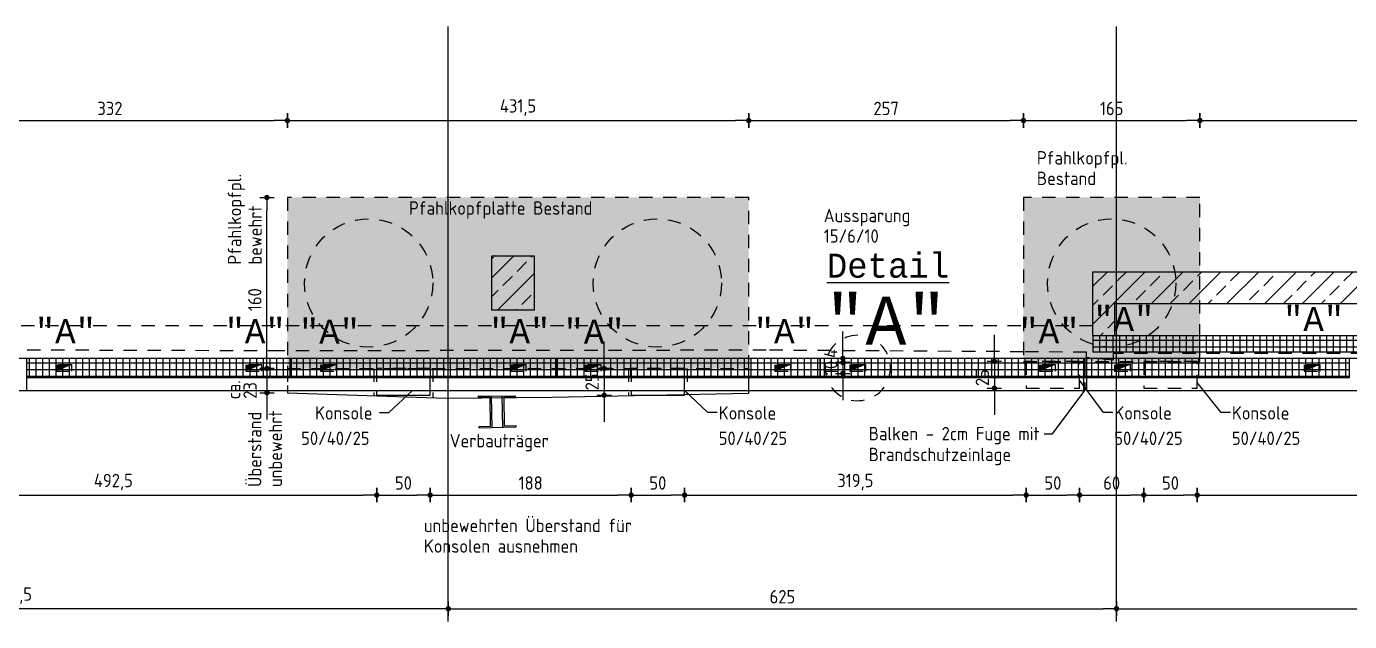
# Model space of a CAD drawing. Extents: x -17 to 300, y 24 to 138.
# Drawn here: x 249.75 to 262.12, y 116.78 to 122.34 of the extents above; entities that cross this region are included whole.
import ezdxf
from ezdxf.enums import TextEntityAlignment as Align

# ---------------------------------------------------------------- set-up
doc = ezdxf.new("R2010")
doc.units = 0
doc.header["$LTSCALE"] = 0.5
doc.header["$MEASUREMENT"] = 0
doc.header["$PDMODE"] = 2
for name, pattern in [('AUSGEZOGEN', [1000.01, 1000, 0.01]), ('DASHED2', [0.375, 0.25, -0.125]), ('HIDDEN', [0.375, 0.25, -0.125]), ('VERDECKT', [0.375, 0.25, -0.125])]:
    doc.linetypes.add(name, pattern=pattern)
doc.layers.get('Defpoints').update_dxf_attribs({"linetype": 'CONTINUOUS'})
for name, color, linetype in [('ACHSEN', 7, 'CONTINUOUS'), ('BETON', 7, 'CONTINUOUS'), ('DD', 7, 'CONTINUOUS'), ('DETAIL', 7, 'CONTINUOUS'), ('MASSE', 7, 'CONTINUOUS'), ('OBJEKT', 7, 'CONTINUOUS'), ('STAHL', 7, 'CONTINUOUS'), ('TEXT', 7, 'CONTINUOUS')]:
    doc.layers.add(name, color=color, linetype=linetype)
doc.styles.add('mono', font='monos.ttf')
doc.styles.add('TXT', font='isocp.shx')
doc.dimstyles.new('DOT_I', dxfattribs={"dimscale": 0.5, "dimtxt": 0.25, "dimasz": 0.25, "dimexe": 0.1, "dimexo": 0.3, "dimgap": 0.1, "dimtad": 1, "dimdec": 3, "dimzin": 3, "dimtxsty": 'TXT', "dimblk": 'DOT', "dimblk1": 'DOT', "dimblk2": 'DOT', "dimsah": 1, "dimcen": 0.1, "dimse1": 1, "dimse2": 1, "dimazin": 0, "dimtfac": 1, "dimtdec": 4, "dimtix": 1, "dimtmove": 2, "dimatfit": 3, "dimldrblk": 'DOT', "dimfxl": 0, "dimtvp": 1, "dimtolj": 1, "dimtzin": 0, "dimarcsym": 0})
pattern_1 = [(90, (0.27363, 68.44647), (-0.0625, 0), []), (180, (0.27363, 68.44647), (-7e-18, -0.0625), [])]

# ---------------------------------------------------------------- blocks, each defined once
blk = doc.blocks.new('DOT')
at = {"layer": 'MASSE', "color": 7, "linetype": 'Continuous'}
for p, q in [((0, 0), (-1, 0)), ((0, 0.54), (0, -0.54))]:
    blk.add_line(p, q, dxfattribs=at)
at = {"layer": 'MASSE', "color": 7, "linetype": 'Continuous', "const_width": 0.2}
blk.add_lwpolyline([(-0.1, 0, 1), (0.1, 0, 1)], format="xyb", close=True, dxfattribs=at)
blk = doc.blocks.new('*D121')
at = {"layer": 'Defpoints', "color": 0, "linetype": 'AUSGEZOGEN', "transparency": 16777216}
for p in [(248.866, 121.464), (252.186, 121.464), (252.186, 121.464)]:
    blk.add_point(p, dxfattribs=at)
at = {"layer": 'MASSE', "color": 0, "linetype": 'AUSGEZOGEN', "lineweight": -2, "transparency": 16777216}
blk.add_line((248.991, 121.464), (252.061, 121.464), dxfattribs=at)
at = {"layer": 'MASSE', "color": 0, "linetype": 'AUSGEZOGEN', "lineweight": -2, "transparency": 16777216, "xscale": 0.125, "yscale": 0.125, "zscale": 0.125, "rotation": 180}
blk.add_blockref('DOT', (248.866, 121.464), dxfattribs=at)
at = {"layer": 'MASSE', "color": 0, "linetype": 'AUSGEZOGEN', "lineweight": -2, "transparency": 16777216, "xscale": 0.125, "yscale": 0.125, "zscale": 0.125}
blk.add_blockref('DOT', (252.186, 121.464), dxfattribs=at)
at = {"layer": 'MASSE', "color": 0, "linetype": 'AUSGEZOGEN', "transparency": 16777216, "insert": (250.526, 121.577), "char_height": 0.125, "attachment_point": 5, "style": 'TXT'}
blk.add_mtext('\\A1;332', dxfattribs=at)
blk = doc.blocks.new('*D122')
at = {"layer": 'Defpoints', "color": 0, "linetype": 'AUSGEZOGEN', "transparency": 16777216}
for p in [(252.186, 121.464), (256.501, 121.464), (256.501, 121.464)]:
    blk.add_point(p, dxfattribs=at)
at = {"layer": 'MASSE', "color": 0, "linetype": 'AUSGEZOGEN', "lineweight": -2, "transparency": 16777216}
blk.add_line((252.311, 121.464), (256.376, 121.464), dxfattribs=at)
at = {"layer": 'MASSE', "color": 0, "linetype": 'AUSGEZOGEN', "lineweight": -2, "transparency": 16777216, "xscale": 0.125, "yscale": 0.125, "zscale": 0.125, "rotation": 180}
blk.add_blockref('DOT', (252.186, 121.464), dxfattribs=at)
at = {"layer": 'MASSE', "color": 0, "linetype": 'AUSGEZOGEN', "lineweight": -2, "transparency": 16777216, "xscale": 0.125, "yscale": 0.125, "zscale": 0.125}
blk.add_blockref('DOT', (256.501, 121.464), dxfattribs=at)
at = {"layer": 'MASSE', "color": 0, "linetype": 'AUSGEZOGEN', "transparency": 16777216, "insert": (254.343, 121.586), "char_height": 0.125, "attachment_point": 5, "style": 'TXT'}
blk.add_mtext('\\A1;431,5', dxfattribs=at)
blk = doc.blocks.new('*D123')
at = {"layer": 'Defpoints', "color": 0, "linetype": 'AUSGEZOGEN', "transparency": 16777216}
for p in [(256.501, 121.464), (259.071, 121.464), (259.071, 121.464)]:
    blk.add_point(p, dxfattribs=at)
at = {"layer": 'MASSE', "color": 0, "linetype": 'AUSGEZOGEN', "lineweight": -2, "transparency": 16777216}
blk.add_line((256.626, 121.464), (258.946, 121.464), dxfattribs=at)
at = {"layer": 'MASSE', "color": 0, "linetype": 'AUSGEZOGEN', "lineweight": -2, "transparency": 16777216, "xscale": 0.125, "yscale": 0.125, "zscale": 0.125, "rotation": 180}
blk.add_blockref('DOT', (256.501, 121.464), dxfattribs=at)
at = {"layer": 'MASSE', "color": 0, "linetype": 'AUSGEZOGEN', "lineweight": -2, "transparency": 16777216, "xscale": 0.125, "yscale": 0.125, "zscale": 0.125}
blk.add_blockref('DOT', (259.071, 121.464), dxfattribs=at)
at = {"layer": 'MASSE', "color": 0, "linetype": 'AUSGEZOGEN', "transparency": 16777216, "insert": (257.786, 121.577), "char_height": 0.125, "attachment_point": 5, "style": 'TXT'}
blk.add_mtext('\\A1;257', dxfattribs=at)
blk = doc.blocks.new('*D124')
at = {"layer": 'Defpoints', "color": 0, "linetype": 'AUSGEZOGEN', "transparency": 16777216}
for p in [(259.071, 121.464), (260.721, 121.464), (260.721, 121.464)]:
    blk.add_point(p, dxfattribs=at)
at = {"layer": 'MASSE', "color": 0, "linetype": 'AUSGEZOGEN', "lineweight": -2, "transparency": 16777216}
blk.add_line((259.196, 121.464), (260.596, 121.464), dxfattribs=at)
at = {"layer": 'MASSE', "color": 0, "linetype": 'AUSGEZOGEN', "lineweight": -2, "transparency": 16777216, "xscale": 0.125, "yscale": 0.125, "zscale": 0.125, "rotation": 180}
blk.add_blockref('DOT', (259.071, 121.464), dxfattribs=at)
at = {"layer": 'MASSE', "color": 0, "linetype": 'AUSGEZOGEN', "lineweight": -2, "transparency": 16777216, "xscale": 0.125, "yscale": 0.125, "zscale": 0.125}
blk.add_blockref('DOT', (260.721, 121.464), dxfattribs=at)
at = {"layer": 'MASSE', "color": 0, "linetype": 'AUSGEZOGEN', "transparency": 16777216, "insert": (259.896, 121.577), "char_height": 0.125, "attachment_point": 5, "style": 'TXT'}
blk.add_mtext('\\A1;165', dxfattribs=at)
blk = doc.blocks.new('*D125')
at = {"layer": 'Defpoints', "color": 0, "linetype": 'AUSGEZOGEN', "transparency": 16777216}
for p in [(260.721, 121.464), (267.596, 121.464), (267.596, 121.464)]:
    blk.add_point(p, dxfattribs=at)
at = {"layer": 'MASSE', "color": 0, "linetype": 'AUSGEZOGEN', "lineweight": -2, "transparency": 16777216}
blk.add_line((260.846, 121.464), (267.471, 121.464), dxfattribs=at)
at = {"layer": 'MASSE', "color": 0, "linetype": 'AUSGEZOGEN', "lineweight": -2, "transparency": 16777216, "xscale": 0.125, "yscale": 0.125, "zscale": 0.125, "rotation": 180}
blk.add_blockref('DOT', (260.721, 121.464), dxfattribs=at)
at = {"layer": 'MASSE', "color": 0, "linetype": 'AUSGEZOGEN', "lineweight": -2, "transparency": 16777216, "xscale": 0.125, "yscale": 0.125, "zscale": 0.125}
blk.add_blockref('DOT', (267.596, 121.464), dxfattribs=at)
at = {"layer": 'MASSE', "color": 0, "linetype": 'AUSGEZOGEN', "transparency": 16777216, "insert": (264.158, 121.586), "char_height": 0.125, "attachment_point": 5, "style": 'TXT'}
blk.add_mtext('\\A1;687,5', dxfattribs=at)
blk = doc.blocks.new('*D129')
at = {"layer": 'Defpoints', "color": 0, "linetype": 'AUSGEZOGEN', "transparency": 16777216}
for p in [(248.096, 117.96), (253.021, 117.96), (253.021, 117.96)]:
    blk.add_point(p, dxfattribs=at)
at = {"layer": 'MASSE', "color": 0, "linetype": 'AUSGEZOGEN', "lineweight": -2, "transparency": 16777216}
blk.add_line((248.221, 117.96), (252.896, 117.96), dxfattribs=at)
at = {"layer": 'MASSE', "color": 0, "linetype": 'AUSGEZOGEN', "lineweight": -2, "transparency": 16777216, "xscale": 0.125, "yscale": 0.125, "zscale": 0.125, "rotation": 180}
blk.add_blockref('DOT', (248.096, 117.96), dxfattribs=at)
at = {"layer": 'MASSE', "color": 0, "linetype": 'AUSGEZOGEN', "lineweight": -2, "transparency": 16777216, "xscale": 0.125, "yscale": 0.125, "zscale": 0.125}
blk.add_blockref('DOT', (253.021, 117.96), dxfattribs=at)
at = {"layer": 'MASSE', "color": 0, "linetype": 'AUSGEZOGEN', "transparency": 16777216, "insert": (250.558, 118.082), "char_height": 0.125, "attachment_point": 5, "style": 'TXT'}
blk.add_mtext('\\A1;492,5', dxfattribs=at)
blk = doc.blocks.new('*D130')
at = {"layer": 'Defpoints', "color": 0, "linetype": 'AUSGEZOGEN', "transparency": 16777216}
for p in [(253.021, 117.96), (253.521, 117.96), (253.521, 117.96)]:
    blk.add_point(p, dxfattribs=at)
at = {"layer": 'MASSE', "color": 0, "linetype": 'AUSGEZOGEN', "lineweight": -2, "transparency": 16777216}
blk.add_line((253.146, 117.96), (253.396, 117.96), dxfattribs=at)
at = {"layer": 'MASSE', "color": 0, "linetype": 'AUSGEZOGEN', "lineweight": -2, "transparency": 16777216, "xscale": 0.125, "yscale": 0.125, "zscale": 0.125, "rotation": 180}
blk.add_blockref('DOT', (253.021, 117.96), dxfattribs=at)
at = {"layer": 'MASSE', "color": 0, "linetype": 'AUSGEZOGEN', "lineweight": -2, "transparency": 16777216, "xscale": 0.125, "yscale": 0.125, "zscale": 0.125}
blk.add_blockref('DOT', (253.521, 117.96), dxfattribs=at)
at = {"layer": 'MASSE', "color": 0, "linetype": 'AUSGEZOGEN', "transparency": 16777216, "insert": (253.271, 118.073), "char_height": 0.125, "attachment_point": 5, "style": 'TXT'}
blk.add_mtext('\\A1;50', dxfattribs=at)
blk = doc.blocks.new('*D131')
at = {"layer": 'Defpoints', "color": 0, "linetype": 'AUSGEZOGEN', "transparency": 16777216}
for p in [(253.521, 117.96), (255.401, 117.96), (255.401, 117.96)]:
    blk.add_point(p, dxfattribs=at)
at = {"layer": 'MASSE', "color": 0, "linetype": 'AUSGEZOGEN', "lineweight": -2, "transparency": 16777216}
blk.add_line((253.646, 117.96), (255.276, 117.96), dxfattribs=at)
at = {"layer": 'MASSE', "color": 0, "linetype": 'AUSGEZOGEN', "lineweight": -2, "transparency": 16777216, "xscale": 0.125, "yscale": 0.125, "zscale": 0.125, "rotation": 180}
blk.add_blockref('DOT', (253.521, 117.96), dxfattribs=at)
at = {"layer": 'MASSE', "color": 0, "linetype": 'AUSGEZOGEN', "lineweight": -2, "transparency": 16777216, "xscale": 0.125, "yscale": 0.125, "zscale": 0.125}
blk.add_blockref('DOT', (255.401, 117.96), dxfattribs=at)
at = {"layer": 'MASSE', "color": 0, "linetype": 'AUSGEZOGEN', "transparency": 16777216, "insert": (254.461, 118.073), "char_height": 0.125, "attachment_point": 5, "style": 'TXT'}
blk.add_mtext('\\A1;188', dxfattribs=at)
blk = doc.blocks.new('*D132')
at = {"layer": 'Defpoints', "color": 0, "linetype": 'AUSGEZOGEN', "transparency": 16777216}
for p in [(255.401, 117.96), (255.901, 117.96), (255.901, 117.96)]:
    blk.add_point(p, dxfattribs=at)
at = {"layer": 'MASSE', "color": 0, "linetype": 'AUSGEZOGEN', "lineweight": -2, "transparency": 16777216}
blk.add_line((255.526, 117.96), (255.776, 117.96), dxfattribs=at)
at = {"layer": 'MASSE', "color": 0, "linetype": 'AUSGEZOGEN', "lineweight": -2, "transparency": 16777216, "xscale": 0.125, "yscale": 0.125, "zscale": 0.125, "rotation": 180}
blk.add_blockref('DOT', (255.401, 117.96), dxfattribs=at)
at = {"layer": 'MASSE', "color": 0, "linetype": 'AUSGEZOGEN', "lineweight": -2, "transparency": 16777216, "xscale": 0.125, "yscale": 0.125, "zscale": 0.125}
blk.add_blockref('DOT', (255.901, 117.96), dxfattribs=at)
at = {"layer": 'MASSE', "color": 0, "linetype": 'AUSGEZOGEN', "transparency": 16777216, "insert": (255.651, 118.073), "char_height": 0.125, "attachment_point": 5, "style": 'TXT'}
blk.add_mtext('\\A1;50', dxfattribs=at)
blk = doc.blocks.new('*D133')
at = {"layer": 'Defpoints', "color": 0, "linetype": 'AUSGEZOGEN', "transparency": 16777216}
for p in [(255.901, 117.96), (259.096, 117.96), (259.096, 117.96)]:
    blk.add_point(p, dxfattribs=at)
at = {"layer": 'MASSE', "color": 0, "linetype": 'AUSGEZOGEN', "lineweight": -2, "transparency": 16777216}
blk.add_line((256.026, 117.96), (258.971, 117.96), dxfattribs=at)
at = {"layer": 'MASSE', "color": 0, "linetype": 'AUSGEZOGEN', "lineweight": -2, "transparency": 16777216, "xscale": 0.125, "yscale": 0.125, "zscale": 0.125, "rotation": 180}
blk.add_blockref('DOT', (255.901, 117.96), dxfattribs=at)
at = {"layer": 'MASSE', "color": 0, "linetype": 'AUSGEZOGEN', "lineweight": -2, "transparency": 16777216, "xscale": 0.125, "yscale": 0.125, "zscale": 0.125}
blk.add_blockref('DOT', (259.096, 117.96), dxfattribs=at)
at = {"layer": 'MASSE', "color": 0, "linetype": 'AUSGEZOGEN', "transparency": 16777216, "insert": (257.498, 118.082), "char_height": 0.125, "attachment_point": 5, "style": 'TXT'}
blk.add_mtext('\\A1;319,5', dxfattribs=at)
blk = doc.blocks.new('*D134')
at = {"layer": 'Defpoints', "color": 0, "linetype": 'AUSGEZOGEN', "transparency": 16777216}
for p in [(259.096, 117.96), (259.596, 117.96), (259.596, 117.96)]:
    blk.add_point(p, dxfattribs=at)
at = {"layer": 'MASSE', "color": 0, "linetype": 'AUSGEZOGEN', "lineweight": -2, "transparency": 16777216}
blk.add_line((259.221, 117.96), (259.471, 117.96), dxfattribs=at)
at = {"layer": 'MASSE', "color": 0, "linetype": 'AUSGEZOGEN', "lineweight": -2, "transparency": 16777216, "xscale": 0.125, "yscale": 0.125, "zscale": 0.125, "rotation": 180}
blk.add_blockref('DOT', (259.096, 117.96), dxfattribs=at)
at = {"layer": 'MASSE', "color": 0, "linetype": 'AUSGEZOGEN', "lineweight": -2, "transparency": 16777216, "xscale": 0.125, "yscale": 0.125, "zscale": 0.125}
blk.add_blockref('DOT', (259.596, 117.96), dxfattribs=at)
at = {"layer": 'MASSE', "color": 0, "linetype": 'AUSGEZOGEN', "transparency": 16777216, "insert": (259.346, 118.073), "char_height": 0.125, "attachment_point": 5, "style": 'TXT'}
blk.add_mtext('\\A1;50', dxfattribs=at)
blk = doc.blocks.new('*D135')
at = {"layer": 'Defpoints', "color": 0, "linetype": 'AUSGEZOGEN', "transparency": 16777216}
for p in [(259.596, 117.96), (260.196, 117.96), (260.196, 117.96)]:
    blk.add_point(p, dxfattribs=at)
at = {"layer": 'MASSE', "color": 0, "linetype": 'AUSGEZOGEN', "lineweight": -2, "transparency": 16777216}
blk.add_line((259.721, 117.96), (260.071, 117.96), dxfattribs=at)
at = {"layer": 'MASSE', "color": 0, "linetype": 'AUSGEZOGEN', "lineweight": -2, "transparency": 16777216, "xscale": 0.125, "yscale": 0.125, "zscale": 0.125, "rotation": 180}
blk.add_blockref('DOT', (259.596, 117.96), dxfattribs=at)
at = {"layer": 'MASSE', "color": 0, "linetype": 'AUSGEZOGEN', "lineweight": -2, "transparency": 16777216, "xscale": 0.125, "yscale": 0.125, "zscale": 0.125}
blk.add_blockref('DOT', (260.196, 117.96), dxfattribs=at)
at = {"layer": 'MASSE', "color": 0, "linetype": 'AUSGEZOGEN', "transparency": 16777216, "insert": (259.896, 118.073), "char_height": 0.125, "attachment_point": 5, "style": 'TXT'}
blk.add_mtext('\\A1;60', dxfattribs=at)
blk = doc.blocks.new('*D136')
at = {"layer": 'Defpoints', "color": 0, "linetype": 'AUSGEZOGEN', "transparency": 16777216}
for p in [(260.196, 117.96), (260.696, 117.96), (260.696, 117.96)]:
    blk.add_point(p, dxfattribs=at)
at = {"layer": 'MASSE', "color": 0, "linetype": 'AUSGEZOGEN', "lineweight": -2, "transparency": 16777216}
blk.add_line((260.321, 117.96), (260.571, 117.96), dxfattribs=at)
at = {"layer": 'MASSE', "color": 0, "linetype": 'AUSGEZOGEN', "lineweight": -2, "transparency": 16777216, "xscale": 0.125, "yscale": 0.125, "zscale": 0.125, "rotation": 180}
blk.add_blockref('DOT', (260.196, 117.96), dxfattribs=at)
at = {"layer": 'MASSE', "color": 0, "linetype": 'AUSGEZOGEN', "lineweight": -2, "transparency": 16777216, "xscale": 0.125, "yscale": 0.125, "zscale": 0.125}
blk.add_blockref('DOT', (260.696, 117.96), dxfattribs=at)
at = {"layer": 'MASSE', "color": 0, "linetype": 'AUSGEZOGEN', "transparency": 16777216, "insert": (260.446, 118.073), "char_height": 0.125, "attachment_point": 5, "style": 'TXT'}
blk.add_mtext('\\A1;50', dxfattribs=at)
blk = doc.blocks.new('*D137')
at = {"layer": 'Defpoints', "color": 0, "linetype": 'AUSGEZOGEN', "transparency": 16777216}
for p in [(260.696, 117.96), (268.146, 117.96), (268.146, 117.96)]:
    blk.add_point(p, dxfattribs=at)
at = {"layer": 'MASSE', "color": 0, "linetype": 'AUSGEZOGEN', "lineweight": -2, "transparency": 16777216}
blk.add_line((260.821, 117.96), (268.021, 117.96), dxfattribs=at)
at = {"layer": 'MASSE', "color": 0, "linetype": 'AUSGEZOGEN', "lineweight": -2, "transparency": 16777216, "xscale": 0.125, "yscale": 0.125, "zscale": 0.125, "rotation": 180}
blk.add_blockref('DOT', (260.696, 117.96), dxfattribs=at)
at = {"layer": 'MASSE', "color": 0, "linetype": 'AUSGEZOGEN', "lineweight": -2, "transparency": 16777216, "xscale": 0.125, "yscale": 0.125, "zscale": 0.125}
blk.add_blockref('DOT', (268.146, 117.96), dxfattribs=at)
at = {"layer": 'MASSE', "color": 0, "linetype": 'AUSGEZOGEN', "transparency": 16777216, "insert": (264.421, 118.073), "char_height": 0.125, "attachment_point": 5, "style": 'TXT'}
blk.add_mtext('\\A1;745', dxfattribs=at)
blk = doc.blocks.new('*D141')
at = {"layer": 'Defpoints', "color": 0, "linetype": 'AUSGEZOGEN', "transparency": 16777216}
for p in [(255.149, 119.144), (255.149, 118.894), (255.149, 118.894)]:
    blk.add_point(p, dxfattribs=at)
at = {"layer": 'MASSE', "color": 0, "linetype": 'AUSGEZOGEN', "lineweight": -2, "transparency": 16777216}
for p, q in [((255.149, 119.269), (255.149, 119.394)), ((255.149, 119.144), (255.149, 118.894)), ((255.149, 118.769), (255.149, 118.644))]:
    blk.add_line(p, q, dxfattribs=at)
at = {"layer": 'MASSE', "color": 0, "linetype": 'AUSGEZOGEN', "lineweight": -2, "transparency": 16777216, "xscale": 0.125, "yscale": 0.125, "zscale": 0.125}
for p, rotation in [((255.149, 119.144), 270), ((255.149, 118.894), 90)]:
    blk.add_blockref('DOT', p, dxfattribs=dict(at, rotation=rotation))
at = {"layer": 'MASSE', "color": 0, "linetype": 'AUSGEZOGEN', "transparency": 16777216, "insert": (255.036, 119.019), "char_height": 0.125, "attachment_point": 5, "rotation": 90, "style": 'TXT'}
blk.add_mtext('\\A1;25', dxfattribs=at)
blk = doc.blocks.new('*D142')
at = {"layer": 'Defpoints', "color": 0, "linetype": 'AUSGEZOGEN', "transparency": 16777216}
for p in [(258.799, 119.21), (258.799, 118.96), (258.799, 118.96)]:
    blk.add_point(p, dxfattribs=at)
at = {"layer": 'MASSE', "color": 0, "linetype": 'AUSGEZOGEN', "lineweight": -2, "transparency": 16777216}
for p, q in [((258.799, 119.335), (258.799, 119.46)), ((258.799, 119.21), (258.799, 118.96)), ((258.799, 118.835), (258.799, 118.71))]:
    blk.add_line(p, q, dxfattribs=at)
at = {"layer": 'MASSE', "color": 0, "linetype": 'AUSGEZOGEN', "lineweight": -2, "transparency": 16777216, "xscale": 0.125, "yscale": 0.125, "zscale": 0.125}
for p, rotation in [((258.799, 119.21), 270), ((258.799, 118.96), 90)]:
    blk.add_blockref('DOT', p, dxfattribs=dict(at, rotation=rotation))
at = {"layer": 'MASSE', "color": 0, "linetype": 'AUSGEZOGEN', "transparency": 16777216, "insert": (258.686, 119.059), "char_height": 0.125, "attachment_point": 5, "rotation": 90, "style": 'TXT'}
blk.add_mtext('\\A1;25', dxfattribs=at)
blk = doc.blocks.new('*D111')
at = {"layer": 'Defpoints', "color": 0, "linetype": 'AUSGEZOGEN', "transparency": 16777216}
for p in [(251.994, 119.144), (251.994, 118.918), (251.994, 118.918)]:
    blk.add_point(p, dxfattribs=at)
at = {"layer": 'MASSE', "color": 0, "linetype": 'AUSGEZOGEN', "lineweight": -2, "transparency": 16777216}
for p, q in [((251.994, 119.269), (251.994, 119.394)), ((251.994, 119.144), (251.994, 118.918)), ((251.994, 118.793), (251.994, 118.668))]:
    blk.add_line(p, q, dxfattribs=at)
at = {"layer": 'MASSE', "color": 0, "linetype": 'AUSGEZOGEN', "lineweight": -2, "transparency": 16777216, "xscale": 0.125, "yscale": 0.125, "zscale": 0.125}
for p, rotation in [((251.994, 119.144), 270), ((251.994, 118.918), 90)]:
    blk.add_blockref('DOT', p, dxfattribs=dict(at, rotation=rotation))
at = {"layer": 'MASSE', "color": 0, "linetype": 'AUSGEZOGEN', "transparency": 16777216, "insert": (251.837, 118.939), "char_height": 0.125, "attachment_point": 5, "rotation": 90, "style": 'TXT'}
blk.add_mtext('\\A1;23', dxfattribs=at)
blk = doc.blocks.new('*D112')
at = {"layer": 'Defpoints', "color": 0, "linetype": 'AUSGEZOGEN', "transparency": 16777216}
for p in [(251.994, 120.744), (251.994, 120.744), (251.994, 119.144)]:
    blk.add_point(p, dxfattribs=at)
at = {"layer": 'MASSE', "color": 0, "linetype": 'AUSGEZOGEN', "lineweight": -2, "transparency": 16777216}
blk.add_line((251.994, 119.269), (251.994, 120.619), dxfattribs=at)
at = {"layer": 'MASSE', "color": 0, "linetype": 'AUSGEZOGEN', "lineweight": -2, "transparency": 16777216, "xscale": 0.125, "yscale": 0.125, "zscale": 0.125}
for p, rotation in [((251.994, 120.744), 90), ((251.994, 119.144), 270)]:
    blk.add_blockref('DOT', p, dxfattribs=dict(at, rotation=rotation))
at = {"layer": 'MASSE', "color": 0, "linetype": 'AUSGEZOGEN', "transparency": 16777216, "insert": (251.881, 119.788), "char_height": 0.125, "attachment_point": 5, "rotation": 90, "style": 'TXT'}
blk.add_mtext('\\A1;160', dxfattribs=at)
blk = doc.blocks.new('*D267')
at = {"layer": 'Defpoints', "color": 0, "linetype": 'AUSGEZOGEN', "transparency": 16777216}
for p in [(245.566, 116.897), (245.566, 116.897), (253.691, 116.897)]:
    blk.add_point(p, dxfattribs=at)
at = {"layer": 'MASSE', "color": 0, "linetype": 'AUSGEZOGEN', "lineweight": -2, "transparency": 16777216}
blk.add_line((253.566, 116.897), (245.691, 116.897), dxfattribs=at)
at = {"layer": 'MASSE', "color": 0, "linetype": 'AUSGEZOGEN', "lineweight": -2, "transparency": 16777216, "xscale": 0.125, "yscale": 0.125, "zscale": 0.125, "rotation": 180}
blk.add_blockref('DOT', (245.566, 116.897), dxfattribs=at)
at = {"layer": 'MASSE', "color": 0, "linetype": 'AUSGEZOGEN', "lineweight": -2, "transparency": 16777216, "xscale": 0.125, "yscale": 0.125, "zscale": 0.125}
blk.add_blockref('DOT', (253.691, 116.897), dxfattribs=at)
at = {"layer": 'MASSE', "color": 0, "linetype": 'AUSGEZOGEN', "transparency": 16777216, "insert": (249.628, 117.019), "char_height": 0.125, "attachment_point": 5, "style": 'TXT'}
blk.add_mtext('\\A1;812,5', dxfattribs=at)
blk = doc.blocks.new('*D268')
at = {"layer": 'Defpoints', "color": 0, "linetype": 'AUSGEZOGEN', "transparency": 16777216}
for p in [(253.691, 116.897), (259.941, 116.897), (259.941, 116.897)]:
    blk.add_point(p, dxfattribs=at)
at = {"layer": 'MASSE', "color": 0, "linetype": 'AUSGEZOGEN', "lineweight": -2, "transparency": 16777216}
blk.add_line((253.816, 116.897), (259.816, 116.897), dxfattribs=at)
at = {"layer": 'MASSE', "color": 0, "linetype": 'AUSGEZOGEN', "lineweight": -2, "transparency": 16777216, "xscale": 0.125, "yscale": 0.125, "zscale": 0.125, "rotation": 180}
blk.add_blockref('DOT', (253.691, 116.897), dxfattribs=at)
at = {"layer": 'MASSE', "color": 0, "linetype": 'AUSGEZOGEN', "lineweight": -2, "transparency": 16777216, "xscale": 0.125, "yscale": 0.125, "zscale": 0.125}
blk.add_blockref('DOT', (259.941, 116.897), dxfattribs=at)
at = {"layer": 'MASSE', "color": 0, "linetype": 'AUSGEZOGEN', "transparency": 16777216, "insert": (256.816, 117.009), "char_height": 0.125, "attachment_point": 5, "style": 'TXT'}
blk.add_mtext('\\A1;625', dxfattribs=at)
blk = doc.blocks.new('*D269')
at = {"layer": 'Defpoints', "color": 0, "linetype": 'AUSGEZOGEN', "transparency": 16777216}
for p in [(259.941, 116.897), (266.816, 116.897), (266.816, 116.897)]:
    blk.add_point(p, dxfattribs=at)
at = {"layer": 'MASSE', "color": 0, "linetype": 'AUSGEZOGEN', "lineweight": -2, "transparency": 16777216}
blk.add_line((260.066, 116.897), (266.691, 116.897), dxfattribs=at)
at = {"layer": 'MASSE', "color": 0, "linetype": 'AUSGEZOGEN', "lineweight": -2, "transparency": 16777216, "xscale": 0.125, "yscale": 0.125, "zscale": 0.125, "rotation": 180}
blk.add_blockref('DOT', (259.941, 116.897), dxfattribs=at)
at = {"layer": 'MASSE', "color": 0, "linetype": 'AUSGEZOGEN', "lineweight": -2, "transparency": 16777216, "xscale": 0.125, "yscale": 0.125, "zscale": 0.125}
blk.add_blockref('DOT', (266.816, 116.897), dxfattribs=at)
at = {"layer": 'MASSE', "color": 0, "linetype": 'AUSGEZOGEN', "transparency": 16777216, "insert": (263.378, 117.018), "char_height": 0.125, "attachment_point": 5, "style": 'TXT'}
blk.add_mtext('\\A1;687,5', dxfattribs=at)
blk = doc.blocks.new('*D228')
at = {"layer": 'Defpoints', "color": 0, "linetype": 'AUSGEZOGEN', "transparency": 16777216}
for p in [(257.381, 119.199), (257.381, 119.099), (257.381, 119.099)]:
    blk.add_point(p, dxfattribs=at)
at = {"layer": 'MASSE', "color": 0, "linetype": 'AUSGEZOGEN', "lineweight": -2, "transparency": 16777216}
for p, q in [((257.381, 119.324), (257.381, 119.449)), ((257.381, 119.199), (257.381, 119.099)), ((257.381, 118.974), (257.381, 118.849))]:
    blk.add_line(p, q, dxfattribs=at)
at = {"layer": 'MASSE', "color": 0, "linetype": 'AUSGEZOGEN', "lineweight": -2, "transparency": 16777216, "xscale": 0.125, "yscale": 0.125, "zscale": 0.125}
for p, rotation in [((257.381, 119.199), 270), ((257.381, 119.099), 90)]:
    blk.add_blockref('DOT', p, dxfattribs=dict(at, rotation=rotation))
at = {"layer": 'MASSE', "color": 0, "linetype": 'AUSGEZOGEN', "transparency": 16777216, "insert": (257.269, 119.149), "char_height": 0.125, "attachment_point": 5, "rotation": 90, "style": 'TXT'}
blk.add_mtext('\\A1;10', dxfattribs=at)
blk = doc.blocks.new('*D229')
at = {"layer": 'Defpoints', "color": 0, "linetype": 'AUSGEZOGEN', "transparency": 16777216}
for p in [(257.381, 119.239), (257.381, 119.239), (257.381, 119.199)]:
    blk.add_point(p, dxfattribs=at)
at = {"layer": 'MASSE', "color": 0, "linetype": 'AUSGEZOGEN', "lineweight": -2, "transparency": 16777216}
for p, q in [((257.381, 119.364), (257.381, 119.489)), ((257.381, 119.199), (257.381, 119.239)), ((257.381, 119.074), (257.381, 118.949))]:
    blk.add_line(p, q, dxfattribs=at)
at = {"layer": 'MASSE', "color": 0, "linetype": 'AUSGEZOGEN', "lineweight": -2, "transparency": 16777216, "xscale": 0.125, "yscale": 0.125, "zscale": 0.125}
for p, rotation in [((257.381, 119.239), 270), ((257.381, 119.199), 90)]:
    blk.add_blockref('DOT', p, dxfattribs=dict(at, rotation=rotation))
at = {"layer": 'MASSE', "color": 0, "linetype": 'AUSGEZOGEN', "transparency": 16777216, "insert": (257.269, 119.284), "char_height": 0.125, "attachment_point": 5, "rotation": 90, "style": 'TXT'}
blk.add_mtext('\\A1;4', dxfattribs=at)

msp = doc.modelspace()

# ---------------------------------------------------------------- hatches: boundary and pattern name
at = {"layer": 'MASSE', "linetype": 'AUSGEZOGEN'}
h = msp.add_hatch(dxfattribs=at)
h.set_pattern_fill('ANSI33', color=9, style=0, double=1)
h.set_pattern_definition([(45, (-21.21605, 82.26633), (-0.1767767, 0.1767767), []), (45, (-21.03928, 82.26633), (-0.1767767, 0.1767767), [0.125, -0.0625])])
h.paths.add_polyline_path([(254.4956, 119.6942), (254.4956, 120.1942), (254.0956, 120.1942), (254.0956, 119.6942)])
h = msp.add_hatch(dxfattribs=at)
h.set_pattern_fill('ANSI33', color=9, style=0, double=1)
h.set_pattern_definition([(45, (-21.21605, 82.22096), (-0.1767767, 0.1767767), []), (45, (-21.03928, 82.22096), (-0.1767767, 0.1767767), [0.125, -0.0625])])
h.paths.add_polyline_path([(259.7206, 120.0489), (268.8156, 120.0489), (268.8156, 119.7489), (259.9206, 119.7489), (259.9206, 119.4489), (259.7206, 119.4489)])
h = msp.add_hatch(dxfattribs=at)
h.set_pattern_fill('ANSI37', color=9, scale=0.5, angle=45, style=0, double=1)
h.set_pattern_definition([(90, (-21.216054, 82.22096), (-0.0625, 0), []), (180, (-21.216054, 82.22096), (-7e-18, -0.0625), [])])
h.paths.add_polyline_path([(268.8156, 119.2989), (268.8156, 119.4489), (259.7206, 119.4489), (259.7206, 119.2989)])
h = msp.add_hatch(dxfattribs=at)
h.set_pattern_fill('ANSI37', color=9, scale=0.5, angle=45, style=0, double=1)
h.set_pattern_definition(pattern_1)
h.paths.add_polyline_path([(249.7456, 119.0589), (252.2206, 119.0589), (252.2206, 119.2389), (249.7456, 119.2389)])
h = msp.add_hatch(dxfattribs=at)
h.set_pattern_fill('ANSI37', color=9, scale=0.5, angle=45, style=0, double=1)
h.set_pattern_definition(pattern_1)
h.paths.add_polyline_path([(252.2206, 119.0589), (254.6956, 119.0589), (254.6956, 119.2389), (252.2206, 119.2389)])
h = msp.add_hatch(dxfattribs=at)
h.set_pattern_fill('ANSI37', color=9, scale=0.5, angle=45, style=0, double=1)
h.set_pattern_definition(pattern_1)
h.paths.add_polyline_path([(254.6956, 119.0589), (257.1706, 119.0589), (257.1706, 119.2389), (254.6956, 119.2389)])
h = msp.add_hatch(dxfattribs=at)
h.set_pattern_fill('ANSI37', color=9, scale=0.5, angle=45, style=0, double=1)
h.set_pattern_definition(pattern_1)
h.paths.add_polyline_path([(257.1706, 119.0589), (259.6456, 119.0589), (259.6456, 119.2389), (257.1706, 119.2389)])
h = msp.add_hatch(dxfattribs=at)
h.set_pattern_fill('ANSI37', color=9, scale=0.5, angle=45, style=0, double=1)
h.set_pattern_definition(pattern_1)
h.paths.add_polyline_path([(259.6456, 119.0589), (262.1206, 119.0589), (262.1206, 119.2389), (259.6456, 119.2389)])
at = {"layer": 'TEXT', "linetype": 'AUSGEZOGEN'}
for points in [[(256.5006, 119.1442), (256.5006, 120.7442), (252.1856, 120.7442), (252.1856, 119.1442)], [(260.7206, 119.2089), (260.7206, 120.7442), (259.0706, 120.7442), (259.0706, 119.2102)]]:
    msp.add_hatch(color=11, dxfattribs=at).paths.add_polyline_path(points)

# ---------------------------------------------------------------- linework, layer by layer
at = {"layer": 'ACHSEN', "color": 140, "linetype": 'AUSGEZOGEN'}
for p, q in [((253.6906, 116.7771), (253.6906, 122.3439)), ((259.9406, 116.7771), (259.9406, 122.3439))]:
    msp.add_line(p, q, dxfattribs=at)
at = {"layer": 'BETON', "color": 9, "linetype": 'HIDDEN'}
for p, q in [((259.7206, 119.5442), (243.5836, 119.5442)), ((252.9956, 119.1442), (252.9956, 118.8905)), ((253.5456, 119.1442), (253.5456, 118.8719)), ((255.3756, 119.1442), (255.3756, 118.8907)), ((255.9256, 119.1442), (255.9256, 118.9012))]:
    msp.add_line(p, q, dxfattribs=at)
at = {"layer": 'BETON', "color": 7, "linetype": 'AUSGEZOGEN'}
msp.add_line((249.7456, 119.2389), (249.7456, 118.9389), dxfattribs=at)
at = {"layer": 'BETON', "color": 9, "linetype": 'HIDDEN'}
for points in [[(256.5006, 119.1442), (256.5006, 120.7442), (252.1856, 120.7442), (252.1856, 119.1442)], [(260.7206, 119.2089), (260.7206, 120.7442), (259.0706, 120.7442), (259.0706, 119.2102)], [(250.0206, 119.1189), (250.1706, 119.1189), (250.1706, 119.1789), (250.0206, 119.1789)], [(251.7956, 119.1189), (251.9456, 119.1189), (251.9456, 119.1789), (251.7956, 119.1789)], [(252.4956, 119.1189), (252.6456, 119.1189), (252.6456, 119.1789), (252.4956, 119.1789)], [(254.2706, 119.1189), (254.4206, 119.1189), (254.4206, 119.1789), (254.2706, 119.1789)], [(254.9706, 119.1189), (255.1206, 119.1189), (255.1206, 119.1789), (254.9706, 119.1789)], [(256.7456, 119.1189), (256.8956, 119.1189), (256.8956, 119.1789), (256.7456, 119.1789)], [(257.4456, 119.1189), (257.5956, 119.1189), (257.5956, 119.1789), (257.4456, 119.1789)], [(259.2206, 119.1189), (259.3706, 119.1189), (259.3706, 119.1789), (259.2206, 119.1789)], [(259.9206, 119.1189), (260.0706, 119.1189), (260.0706, 119.1789), (259.9206, 119.1789)], [(261.6956, 119.1189), (261.8456, 119.1189), (261.8456, 119.1789), (261.6956, 119.1789)]]:
    msp.add_lwpolyline(points, close=True, dxfattribs=at)
at = {"layer": 'BETON', "color": 9, "linetype": 'AUSGEZOGEN'}
for points in [[(254.4956, 119.6942), (254.4956, 120.1942), (254.0956, 120.1942), (254.0956, 119.6942)], [(259.7206, 120.0489), (268.8156, 120.0489), (268.8156, 119.7489), (259.9206, 119.7489), (259.9206, 119.4489), (259.7206, 119.4489)], [(268.8156, 119.2989), (268.8156, 119.4489), (259.7206, 119.4489), (259.7206, 119.2989)]]:
    msp.add_lwpolyline(points, close=True, dxfattribs=at)
at = {"layer": 'BETON', "color": 9, "linetype": 'HIDDEN'}
for points in [[(269.7112, 119.2353), (268.7942, 119.255), (268.7684, 119.2682), (264.2821, 119.2848), (259.9084, 119.2851), (259.9084, 119.2231), (259.6602, 119.2449), (259.6605, 119.2968), (259.0706, 119.3004), (256.6633, 119.3153), (252.1274, 119.309), (247.7004, 119.3222), (243.5836, 119.3222)], [(252.1856, 119.1442), (252.1854, 118.9842)]]:
    msp.add_lwpolyline(points, dxfattribs=at)
at = {"layer": 'BETON', "color": 6, "linetype": 'AUSGEZOGEN'}
for points in [[(259.6356, 119.2389), (247.2456, 119.2389), (247.2456, 118.9389), (259.6356, 118.9389)], [(259.6597, 119.2389), (259.6597, 118.9389), (269.5456, 118.9389), (269.5456, 119.2389)]]:
    msp.add_lwpolyline(points, close=True, dxfattribs=at)
at = {"layer": 'BETON', "color": 7, "linetype": 'AUSGEZOGEN'}
for points in [[(249.7456, 119.0589), (252.2206, 119.0589), (252.2206, 119.2389), (249.7456, 119.2389)], [(252.2206, 119.0589), (254.6956, 119.0589), (254.6956, 119.2389), (252.2206, 119.2389)], [(254.6956, 119.0589), (257.1706, 119.0589), (257.1706, 119.2389), (254.6956, 119.2389)], [(257.1706, 119.0589), (259.6456, 119.0589), (259.6456, 119.2389), (257.1706, 119.2389)], [(259.6456, 119.0589), (262.1206, 119.0589), (262.1206, 119.2389), (259.6456, 119.2389)]]:
    msp.add_lwpolyline(points, close=True, dxfattribs=at)
at = {"layer": 'BETON', "color": 7, "linetype": 'HIDDEN'}
for points in [[(259.5956, 118.9602), (259.5956, 119.2102), (259.0956, 119.2102), (259.0956, 118.9602)], [(260.6956, 118.9591), (260.6956, 119.2091), (260.1956, 119.2091), (260.1956, 118.9591)]]:
    msp.add_lwpolyline(points, close=True, dxfattribs=at)
at = {"layer": 'BETON', "color": 9, "linetype": 'AUSGEZOGEN'}
msp.add_lwpolyline([(252.1854, 118.9842), (252.1853, 118.9181), (253.673, 118.8675), (254.6615, 118.8771), (256.5006, 118.9121), (256.5006, 119.1442)], dxfattribs=at)
at = {"layer": 'BETON', "color": 7, "linetype": 'HIDDEN'}
for points in [[(253.5206, 118.9392), (253.5206, 119.1442), (253.0206, 119.1442), (253.0206, 118.9392)], [(255.9006, 118.9389), (255.9006, 119.1442), (255.4006, 119.1442), (255.4006, 118.9389)]]:
    msp.add_lwpolyline(points, dxfattribs=at)
at = {"layer": 'BETON', "color": 7, "linetype": 'AUSGEZOGEN'}
for points in [[(253.0206, 118.9392), (253.0206, 118.8942), (253.5206, 118.8942), (253.5206, 118.9392)], [(255.4006, 118.9389), (255.4006, 118.8942), (255.9006, 118.8942), (255.9006, 118.9389)]]:
    msp.add_lwpolyline(points, dxfattribs=at)
at = {"layer": 'BETON', "color": 9, "linetype": 'HIDDEN'}
for centre in [(252.9456, 119.9442), (255.6456, 119.9442), (259.8956, 119.9442)]:
    msp.add_circle(centre, 0.6, dxfattribs=at)
at = {"layer": 'DD', "color": 15, "linetype": 'AUSGEZOGEN'}
for points in [[(250.0206, 119.1189), (250.0206, 119.1789), (250.1706, 119.1789)], [(251.7956, 119.1189), (251.7956, 119.1789), (251.9456, 119.1789)], [(252.4956, 119.1189), (252.4956, 119.1789), (252.6456, 119.1789)], [(254.2706, 119.1189), (254.2706, 119.1789), (254.4206, 119.1789)], [(254.9706, 119.1189), (254.9706, 119.1789), (255.1206, 119.1789)], [(256.7456, 119.1189), (256.7456, 119.1789), (256.8956, 119.1789)], [(257.4456, 119.1189), (257.4456, 119.1789), (257.5956, 119.1789)], [(259.2206, 119.1189), (259.2206, 119.1789), (259.3706, 119.1789)], [(259.9206, 119.1189), (259.9206, 119.1789), (260.0706, 119.1789)], [(261.6956, 119.1189), (261.6956, 119.1789), (261.8456, 119.1789)]]:
    msp.add_solid(points, dxfattribs=at)
at = {"layer": 'DETAIL', "color": 102, "linetype": 'VERDECKT'}
msp.add_arc((257.5206, 119.1489), 0.3058, 90, 46.28582, dxfattribs=at)
at = {"layer": 'OBJEKT', "color": 5, "linetype": 'DASHED2'}
msp.add_line((259.6456, 119.2389), (259.6456, 118.9389), dxfattribs=at)
at = {"layer": 'STAHL', "color": 8}
for p, q in [((254.1003, 118.59), (254.096, 118.8884)), ((254.1996, 118.592), (254.1953, 118.8875))]:
    msp.add_line(p, q, dxfattribs=at)
msp.add_lwpolyline([(254.2144, 118.6073), (254.3212, 118.6096), (254.3215, 118.5946), (253.9785, 118.5874), (253.9782, 118.6024), (254.0851, 118.6047), (254.0812, 118.8735), (253.9739, 118.8745), (253.9741, 118.8895), (254.3179, 118.8864), (254.3178, 118.8714), (254.2105, 118.8724), (254.2144, 118.6073)], dxfattribs=at)
at = {"layer": 'TEXT', "color": 7, "linetype": 'AUSGEZOGEN'}
for points in [[(253.0462, 118.7316), (253.1337, 118.7316), (253.3568, 118.9392)], [(256.2062, 118.7316), (256.1187, 118.7316), (255.9006, 118.9392)], [(259.2632, 118.5341), (259.3417, 118.5341), (259.6456, 118.9389)], [(259.9062, 118.7316), (259.8187, 118.7316), (259.5956, 119.0339)], [(261.0062, 118.7316), (260.9187, 118.7316), (260.6956, 119.0139)]]:
    msp.add_lwpolyline(points, dxfattribs=at)

# ---------------------------------------------------------------- texts
at = {"layer": 'ACHSEN', "color": 6, "style": 'mono'}
for s, height, p in [('%%UDetail', 0.225, (257.8037, 120.1064)), ('"A"', 0.45, (257.7844, 119.5916)), ('"A"', 0.225, (260.0091, 119.6069)), ('"A"', 0.225, (261.7841, 119.6069)), ('"A"', 0.225, (250.1091, 119.4936)), ('"A"', 0.225, (251.8841, 119.4936)), ('"A"', 0.225, (252.5795, 119.4889)), ('"A"', 0.225, (254.3591, 119.4936)), ('"A"', 0.225, (255.0545, 119.4889)), ('"A"', 0.225, (256.8341, 119.4936)), ('"A"', 0.225, (259.3091, 119.4936))]:
    msp.add_text(s, height=height, dxfattribs=at).set_placement(p, align=Align.MIDDLE_CENTER)
at = {"layer": 'TEXT', "color": 7, "linetype": 'AUSGEZOGEN', "style": 'TXT'}
for s, p in [('Pfahlkopfpl.', (259.1962, 121.0525)), ('Bestand', (259.1962, 120.8601)), ('Pfahlkopfplatte Bestand', (253.3229, 120.5829)), ('Aussparung', (257.203, 120.5131)), ('15/6/10', (257.203, 120.321)), ('Konsole', (252.4438, 118.6663)), ('Konsole', (256.2202, 118.6663)), ('Konsole', (259.9202, 118.6663)), ('Konsole', (261.0202, 118.6663)), ('Balken - 2cm Fuge mit', (257.6232, 118.4727)), ('50/40/25', (252.3145, 118.4288)), ('Verbauträger', (253.7042, 118.4064)), ('50/40/25', (256.2202, 118.4288)), ('50/40/25', (259.9202, 118.4288)), ('50/40/25', (261.0202, 118.4288)), ('Brandschutzeinlage', (257.6232, 118.2776)), ('unbewehrten Überstand für', (253.4623, 117.6133)), ('Konsolen ausnehmen', (253.4623, 117.4208))]:
    msp.add_text(s, height=0.125, dxfattribs=at).set_placement(p)
for s, p in [('Pfahlkopfpl.', (251.7539, 120.1158)), ('bewehrt', (251.9464, 120.1158)), ('ca.', (251.7451, 118.8561)), ('Überstand', (251.9426, 118.0358)), ('unbewehrt', (252.1351, 118.0358))]:
    msp.add_text(s, height=0.125, rotation=90, dxfattribs=at).set_placement(p)

# ---------------------------------------------------------------- dimensions: what is measured, and where the dimension line sits
at = {"layer": 'MASSE', "color": 7, "linetype": 'AUSGEZOGEN'}
for base, p1, p2, override, picture, middle in [((252.1856, 121.4643), (248.8656, 121.4643), (252.1856, 121.4643), {"dimdec": 0, "dimlfac": 100}, '*D121', (250.5256, 121.5768)), ((256.5006, 121.4643), (252.1856, 121.4643), (256.5006, 121.4643), {"dimdec": 1, "dimlfac": 100}, '*D122', (254.3431, 121.5862)), ((259.0706, 121.4643), (256.5006, 121.4643), (259.0706, 121.4643), {"dimdec": 0, "dimlfac": 100}, '*D123', (257.7856, 121.5768)), ((260.7206, 121.4643), (259.0706, 121.4643), (260.7206, 121.4643), {"dimdec": 0, "dimlfac": 100}, '*D124', (259.8956, 121.5768)), ((267.5956, 121.4643), (260.7206, 121.4643), (267.5956, 121.4643), {"dimdec": 1, "dimlfac": 100}, '*D125', (264.1581, 121.5862)), ((253.0206, 117.9604), (248.0956, 117.9604), (253.0206, 117.9604), {"dimdec": 1, "dimlfac": 100}, '*D129', (250.5581, 118.0823)), ((253.5206, 117.9604), (253.0206, 117.9604), (253.5206, 117.9604), {"dimdec": 0, "dimlfac": 100}, '*D130', (253.2706, 118.0729)), ((255.4006, 117.9604), (253.5206, 117.9604), (255.4006, 117.9604), {"dimdec": 0, "dimlfac": 100}, '*D131', (254.4606, 118.0729)), ((255.9006, 117.9604), (255.4006, 117.9604), (255.9006, 117.9604), {"dimdec": 0, "dimlfac": 100}, '*D132', (255.6506, 118.0729)), ((259.0956, 117.9604), (255.9006, 117.9604), (259.0956, 117.9604), {"dimdec": 1, "dimlfac": 100}, '*D133', (257.4981, 118.0822)), ((259.5956, 117.9604), (259.0956, 117.9604), (259.5956, 117.9604), {"dimdec": 0, "dimlfac": 100}, '*D134', (259.3456, 118.0729)), ((260.1956, 117.9604), (259.5956, 117.9604), (260.1956, 117.9604), {"dimdec": 0, "dimlfac": 100}, '*D135', (259.8956, 118.0729)), ((260.6956, 117.9604), (260.1956, 117.9604), (260.6956, 117.9604), {"dimdec": 0, "dimlfac": 100}, '*D136', (260.4456, 118.0729)), ((268.1456, 117.9604), (260.6956, 117.9604), (268.1456, 117.9604), {"dimdec": 0, "dimlfac": 100}, '*D137', (264.4206, 118.0729)), ((245.5656, 116.8966), (253.6906, 116.8966), (245.5656, 116.8966), {"dimdec": 1, "dimlfac": 100}, '*D267', (249.6281, 117.0185)), ((259.9406, 116.8966), (253.6906, 116.8966), (259.9406, 116.8966), {"dimdec": 0, "dimlfac": 100}, '*D268', (256.8156, 117.0091)), ((266.8156, 116.8966), (259.9406, 116.8966), (266.8156, 116.8966), {"dimdec": 1, "dimlfac": 100}, '*D269', (263.3781, 117.0185))]:
    dim = msp.add_linear_dim(base=base, p1=p1, p2=p2, dimstyle='DOT_I', override=override, dxfattribs=at)
    dim.commit()
    dim.dimension.update_dxf_attribs({"geometry": picture, "text_midpoint": middle})
for base, p1, p2, picture, middle in [((251.9936, 120.7442), (251.9936, 119.1442), (251.9936, 120.7442), '*D112', (251.8811, 119.7881)), ((257.3812, 119.2389), (257.3812, 119.1989), (257.3812, 119.2389), '*D229', (257.2687, 119.2839)), ((258.7988, 118.9602), (258.7988, 119.2102), (258.7988, 118.9602), '*D142', (258.6863, 119.0589)), ((251.9936, 118.9181), (251.9936, 119.1442), (251.9936, 118.9181), '*D111', (251.8375, 118.9389))]:
    dim = msp.add_linear_dim(base=base, p1=p1, p2=p2, angle=90, dimstyle='DOT_I', override={"dimdec": 0, "dimlfac": 100}, dxfattribs=at)
    dim.commit()
    dim.dimension.update_dxf_attribs({"geometry": picture, "text_midpoint": middle, "dimtype": 160})
for base, p1, p2, picture, middle in [((257.3812, 119.0989), (257.3812, 119.1989), (257.3812, 119.0989), '*D228', (257.2687, 119.1489)), ((255.1486, 118.8942), (255.1486, 119.1442), (255.1486, 118.8942), '*D141', (255.0361, 119.0192))]:
    dim = msp.add_linear_dim(base=base, p1=p1, p2=p2, angle=90, dimstyle='DOT_I', override={"dimdec": 0, "dimlfac": 100}, dxfattribs=at)
    dim.commit()
    dim.dimension.update_dxf_attribs({"geometry": picture, "text_midpoint": middle})

doc.saveas('drawing.dxf')
